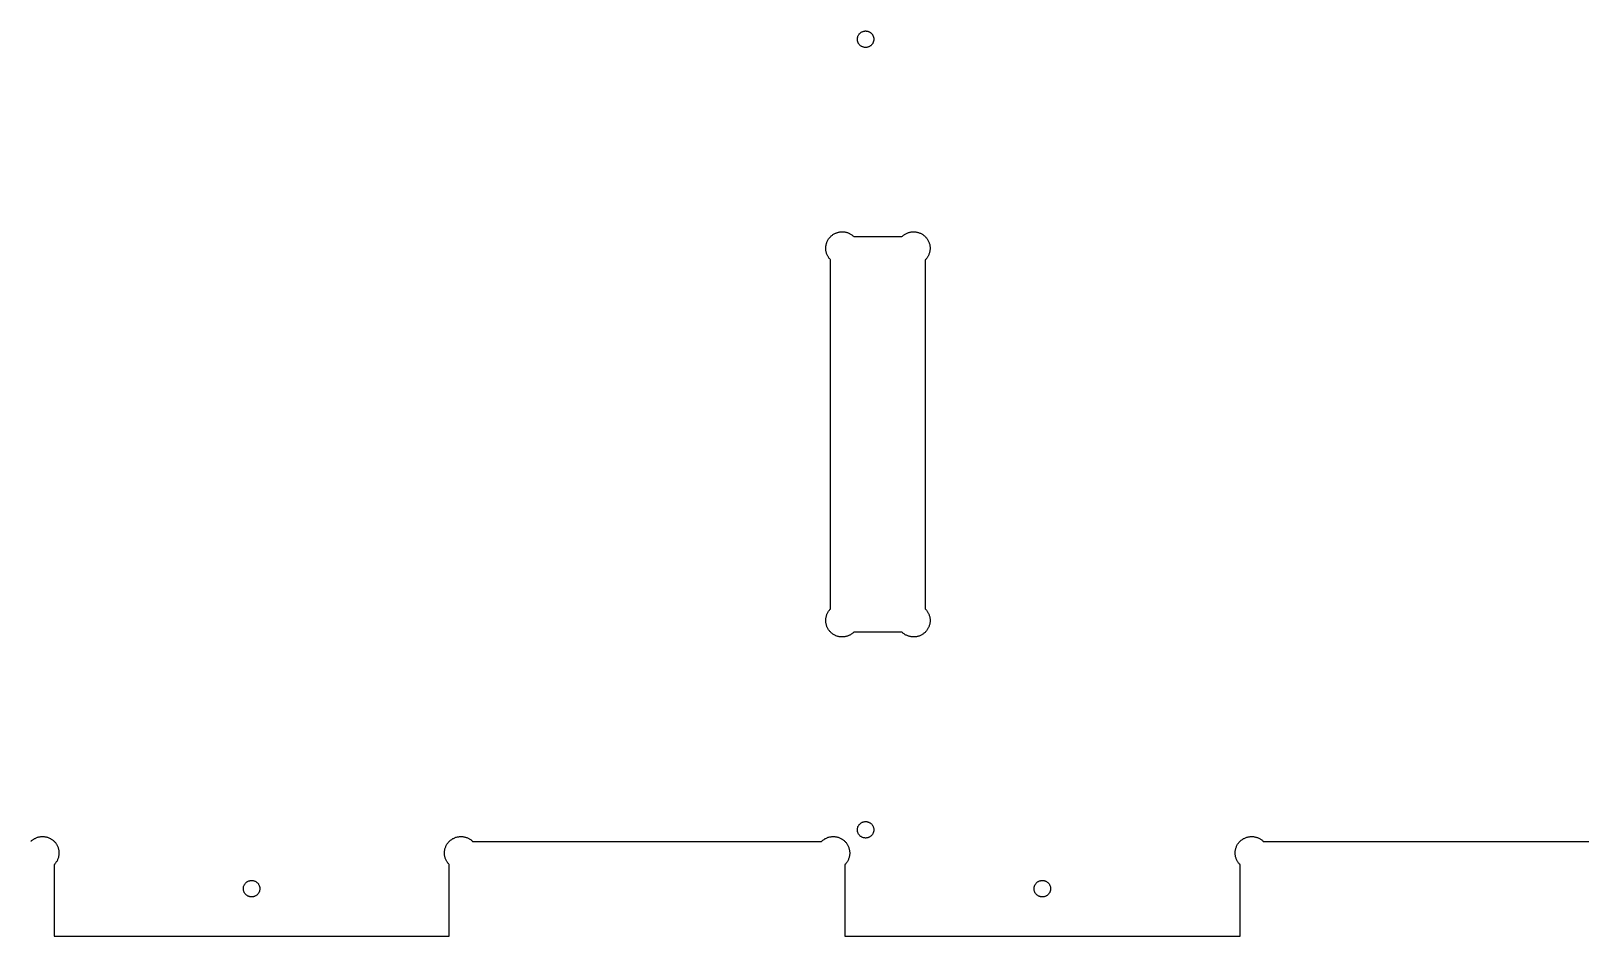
# Model space of a CAD drawing. Extents: x 0 to 96, y 0 to 48.
# Drawn here: x 72.24 to 84.01, y 3.55 to 10.43 of the extents above; entities that cross this region are included whole.
import ezdxf

# ---------------------------------------------------------------- set-up
doc = ezdxf.new("R2010")
doc.units = 0
doc.layers.add('Layer_1', color=7, linetype='CONTINUOUS')

msp = doc.modelspace()

# ---------------------------------------------------------------- linework, layer by layer
at = {"layer": 'Layer_1', "color": 7}
for p, q in [((78.516642, 10.370563), (78.517431, 10.374461)), ((78.516642, 10.366627), (78.516642, 10.370563)), ((78.516642, 10.362729), (78.516642, 10.366627)), ((78.517035, 10.358792), (78.516647, 10.362729)), ((78.51743, 10.354894), (78.517041, 10.358792)), ((78.51743, 10.374461), (78.517819, 10.378319)), ((78.517823, 10.378319), (78.519004, 10.382138)), ((78.519004, 10.382138), (78.520185, 10.385878)), ((78.520185, 10.385878), (78.521367, 10.38954)), ((78.521367, 10.38954), (78.522941, 10.393122)), ((78.522941, 10.393122), (78.52491, 10.396587)), ((78.52491, 10.396587), (78.526879, 10.399933)), ((78.526879, 10.399933), (78.529241, 10.403122)), ((78.529241, 10.403122), (78.531602, 10.406153)), ((78.531602, 10.406153), (78.534359, 10.409068)), ((78.534359, 10.409068), (78.537114, 10.411783)), ((78.537114, 10.411783), (78.540264, 10.414303)), ((78.540264, 10.414303), (78.543413, 10.416666)), ((78.543413, 10.416666), (78.546563, 10.418792)), ((78.546563, 10.418792), (78.550107, 10.420721)), ((78.550107, 10.420721), (78.55365, 10.422413)), ((78.55365, 10.422413), (78.557193, 10.42391)), ((78.557193, 10.42391), (78.56113, 10.42517)), ((78.56113, 10.42517), (78.564673, 10.426192)), ((78.564673, 10.426193), (78.568611, 10.426938)), ((78.568611, 10.426941), (78.572548, 10.427497)), ((78.572548, 10.427492), (78.576484, 10.42777)), ((78.576484, 10.427768), (78.580422, 10.427768)), ((78.580422, 10.427808), (78.584359, 10.427608)), ((78.584359, 10.427611), (78.588295, 10.427178)), ((78.588295, 10.427178), (78.592232, 10.426467)), ((78.592232, 10.426469), (78.595775, 10.425524)), ((78.595775, 10.425524), (78.599713, 10.424343)), ((78.599713, 10.424343), (78.603257, 10.422964)), ((78.603257, 10.422964), (78.6068, 10.421311)), ((78.6068, 10.421311), (78.610343, 10.419461)), ((78.610343, 10.419461), (78.613492, 10.417374)), ((78.613492, 10.417374), (78.617035, 10.41513)), ((78.617035, 10.41513), (78.619792, 10.41265)), ((78.619792, 10.41265), (78.622941, 10.409973)), ((78.622941, 10.409973), (78.625698, 10.407138)), ((78.625698, 10.407138), (78.62806, 10.404146)), ((78.62806, 10.404146), (78.630422, 10.400997)), ((78.630422, 10.400997), (78.63239, 10.397729)), ((78.63239, 10.397729), (78.634359, 10.394303)), ((78.634359, 10.394303), (78.636327, 10.39076)), ((78.636327, 10.39076), (78.637508, 10.387138)), ((78.637508, 10.387138), (78.639083, 10.383398)), ((78.639083, 10.383398), (78.639872, 10.379619)), ((78.63987, 10.379619), (78.640659, 10.37576)), ((78.640658, 10.37576), (78.641047, 10.371862)), ((78.641051, 10.371862), (78.64144, 10.367964)), ((78.641445, 10.360091), (78.641057, 10.356193)), ((78.641445, 10.367964), (78.641445, 10.364028)), ((78.641445, 10.364028), (78.641445, 10.360091)), ((78.518217, 10.351076), (78.517428, 10.354894)), ((78.519398, 10.347257), (78.518217, 10.351076)), ((78.520579, 10.343556), (78.519398, 10.347257)), ((78.522154, 10.339894), (78.520579, 10.343556)), ((78.523729, 10.33639), (78.522154, 10.339894)), ((78.525698, 10.332964), (78.523729, 10.33639)), ((78.527665, 10.329658), (78.525698, 10.332964)), ((78.530028, 10.326508), (78.527665, 10.329658)), ((78.532783, 10.323516), (78.530028, 10.326508)), ((78.535145, 10.320681), (78.532783, 10.323516)), ((78.538295, 10.318004), (78.535145, 10.320681)), ((78.541445, 10.315563), (78.538295, 10.318004)), ((78.544594, 10.31328), (78.541445, 10.315563)), ((78.547744, 10.311193), (78.544594, 10.31328)), ((78.551288, 10.309343), (78.547744, 10.311193)), ((78.554831, 10.307729), (78.551288, 10.309343)), ((78.558374, 10.306311), (78.554831, 10.307729)), ((78.562311, 10.30513), (78.558374, 10.306311)), ((78.566249, 10.304186), (78.562311, 10.30513)), ((78.569792, 10.303516), (78.566249, 10.304182)), ((78.573729, 10.303043), (78.569792, 10.303521)), ((78.577665, 10.302847), (78.573729, 10.303047)), ((78.581602, 10.302887), (78.577665, 10.302887)), ((78.58554, 10.303162), (78.581602, 10.302884)), ((78.589477, 10.303713), (78.58554, 10.303158)), ((78.593413, 10.3045), (78.589477, 10.303711)), ((78.596957, 10.305484), (78.593413, 10.304496)), ((78.600894, 10.306744), (78.596957, 10.305484)), ((78.604438, 10.30824), (78.600894, 10.306744)), ((78.607981, 10.309933), (78.604438, 10.30824)), ((78.611524, 10.311862), (78.607981, 10.309933)), ((78.614673, 10.314028), (78.611524, 10.311862)), ((78.617823, 10.316351), (78.614673, 10.314028)), ((78.620973, 10.31887), (78.617823, 10.316351)), ((78.623729, 10.321587), (78.620973, 10.31887)), ((78.626484, 10.3245), (78.623729, 10.321587)), ((78.628847, 10.327532), (78.626484, 10.3245)), ((78.631209, 10.33076), (78.628847, 10.327532)), ((78.633178, 10.334068), (78.631209, 10.33076)), ((78.635145, 10.337532), (78.633178, 10.334068)), ((78.636721, 10.341114), (78.635145, 10.337532)), ((78.637902, 10.344776), (78.636721, 10.341114)), ((78.639083, 10.348516), (78.637902, 10.344776)), ((78.640264, 10.352334), (78.639083, 10.348516)), ((78.641051, 10.356193), (78.640262, 10.352334)), ((78.285933, 8.82517), (78.288295, 8.829973)), ((78.288295, 8.829973), (78.290264, 8.834697)), ((78.290264, 8.834697), (78.29302, 8.839303)), ((78.29302, 8.839303), (78.295775, 8.843792)), ((78.295775, 8.843792), (78.298532, 8.848201)), ((78.298532, 8.848201), (78.301288, 8.852453)), ((78.301288, 8.852453), (78.304831, 8.856587)), ((78.304831, 8.856587), (78.307981, 8.860602)), ((78.307981, 8.860602), (78.311524, 8.864461)), ((78.311524, 8.864461), (78.315461, 8.868162)), ((78.315461, 8.868162), (78.319004, 8.871706)), ((78.319004, 8.871706), (78.323335, 8.875091)), ((78.323335, 8.875091), (78.327272, 8.87828)), ((78.327272, 8.87828), (78.331602, 8.881311)), ((78.331602, 8.881311), (78.335933, 8.884146)), ((78.335933, 8.884146), (78.340658, 8.886823)), ((78.340658, 8.886823), (78.344989, 8.889303)), ((78.344989, 8.889303), (78.349713, 8.891587)), ((78.349713, 8.891587), (78.354438, 8.893673)), ((78.354438, 8.893673), (78.359555, 8.895524)), ((78.359555, 8.895524), (78.36428, 8.897217)), ((78.36428, 8.897217), (78.369398, 8.898673)), ((78.369398, 8.898673), (78.374517, 8.899933)), ((78.374517, 8.899933), (78.379634, 8.900956)), ((78.379634, 8.900957), (78.384752, 8.901779)), ((78.384752, 8.901783), (78.390264, 8.902372)), ((78.390264, 8.902374), (78.395382, 8.902763)), ((78.395382, 8.902768), (78.4005, 8.902923)), ((78.4005, 8.902926), (78.405619, 8.902926)), ((78.405619, 8.902887), (78.41113, 8.902609)), ((78.41113, 8.902611), (78.416249, 8.9021)), ((78.416249, 8.902099), (78.421367, 8.901388)), ((78.421367, 8.90139), (78.426484, 8.900446)), ((78.426484, 8.900446), (78.431602, 8.899303)), ((78.431602, 8.899303), (78.436721, 8.897964)), ((78.436721, 8.897964), (78.441839, 8.89639)), ((78.441839, 8.89639), (78.446563, 8.894619)), ((78.446563, 8.894619), (78.451288, 8.89265)), ((78.451288, 8.89265), (78.456405, 8.890484)), ((78.456405, 8.890484), (78.460737, 8.888083)), ((78.460737, 8.888083), (78.465461, 8.885524)), ((78.465461, 8.885524), (78.469792, 8.882768)), ((78.469792, 8.882768), (78.474122, 8.879816)), ((78.474122, 8.879816), (78.478453, 8.876706)), ((78.478453, 8.876706), (78.48239, 8.873398)), ((78.48239, 8.873398), (78.486327, 8.869933)), ((78.486327, 8.869933), (78.490264, 8.866311)), ((78.490264, 8.866311), (78.855224, 8.866311)), ((78.855224, 8.866311), (78.859162, 8.869933)), ((78.859162, 8.869933), (78.863099, 8.873398)), ((78.863099, 8.873398), (78.867035, 8.876706)), ((78.867035, 8.876706), (78.871367, 8.879816)), ((78.871367, 8.879816), (78.875698, 8.882768)), ((78.875698, 8.882768), (78.880028, 8.885524)), ((78.880028, 8.885524), (78.884752, 8.888083)), ((78.884752, 8.888083), (78.889477, 8.890484)), ((78.889477, 8.890484), (78.894201, 8.89265)), ((78.894201, 8.89265), (78.898925, 8.894619)), ((78.898925, 8.894619), (78.904043, 8.89639)), ((78.904043, 8.89639), (78.908768, 8.897964)), ((78.908768, 8.897964), (78.913887, 8.899303)), ((78.913887, 8.899303), (78.919004, 8.900446)), ((78.919004, 8.900446), (78.924122, 8.90139)), ((78.924122, 8.90139), (78.929634, 8.902101)), ((78.929634, 8.902099), (78.934752, 8.90261)), ((78.934752, 8.902611), (78.93987, 8.902889)), ((78.93987, 8.902887), (78.944989, 8.902887)), ((78.944989, 8.902926), (78.9505, 8.90277)), ((78.9505, 8.902768), (78.955619, 8.902379)), ((78.955619, 8.902374), (78.960737, 8.901786)), ((78.960737, 8.901783), (78.965854, 8.900961)), ((78.965854, 8.900957), (78.970973, 8.899934)), ((78.970973, 8.899933), (78.976091, 8.898673)), ((78.976091, 8.898673), (78.981209, 8.897217)), ((78.981209, 8.897217), (78.986327, 8.895524)), ((78.986327, 8.895524), (78.991051, 8.893673)), ((78.991051, 8.893673), (78.995775, 8.891587)), ((78.995775, 8.891587), (79.0005, 8.889303)), ((79.0005, 8.889303), (79.005224, 8.886823)), ((79.005224, 8.886823), (79.009555, 8.884146)), ((79.009555, 8.884146), (79.013887, 8.881311)), ((79.013887, 8.881311), (79.018217, 8.87828)), ((79.018217, 8.87828), (79.022548, 8.875091)), ((79.022548, 8.875091), (79.026484, 8.871706)), ((79.026484, 8.871706), (79.030422, 8.868162)), ((79.030422, 8.868162), (79.033964, 8.864461)), ((79.033964, 8.864461), (79.037508, 8.860602)), ((79.037508, 8.860602), (79.041051, 8.856587)), ((79.041051, 8.856587), (79.044201, 8.852453)), ((79.044201, 8.852453), (79.047351, 8.848201)), ((79.047351, 8.848201), (79.050107, 8.843792)), ((79.050107, 8.843792), (79.052862, 8.839303)), ((79.052862, 8.839303), (79.055224, 8.834697)), ((79.055224, 8.834697), (79.057587, 8.829973)), ((79.057587, 8.829973), (79.059555, 8.82517)), ((78.276879, 8.784461), (78.277268, 8.789697)), ((78.276879, 8.779224), (78.276879, 8.784461)), ((78.276879, 8.773989), (78.276879, 8.779224)), ((78.277272, 8.768792), (78.276883, 8.773989)), ((78.277272, 8.789697), (78.278061, 8.794894)), ((78.277665, 8.763556), (78.277277, 8.768792)), ((78.278453, 8.758359), (78.277664, 8.763556)), ((78.27806, 8.794894), (78.278849, 8.800051)), ((78.279241, 8.75324), (78.278452, 8.758359)), ((78.278847, 8.800051), (78.280028, 8.805209)), ((78.280422, 8.748122), (78.279241, 8.75324)), ((78.280028, 8.805209), (78.281209, 8.810288)), ((78.281602, 8.743043), (78.280422, 8.748122)), ((78.281209, 8.810288), (78.28239, 8.815327)), ((78.283178, 8.738043), (78.281602, 8.743043)), ((78.28239, 8.815327), (78.284359, 8.820288)), ((78.285145, 8.733122), (78.283178, 8.738043)), ((78.284359, 8.820288), (78.285933, 8.82517)), ((78.287114, 8.72828), (78.285145, 8.733122)), ((78.289477, 8.723516), (78.287114, 8.72828)), ((78.291839, 8.71887), (78.289477, 8.723516)), ((78.294201, 8.714303), (78.291839, 8.71887)), ((78.296957, 8.709854), (78.294201, 8.714303)), ((78.300107, 8.705524), (78.296957, 8.709854)), ((79.048532, 8.709854), (79.045775, 8.705524)), ((79.051288, 8.714303), (79.048532, 8.709854)), ((79.054043, 8.71887), (79.051288, 8.714303)), ((79.056405, 8.723516), (79.054043, 8.71887)), ((79.058374, 8.72828), (79.056405, 8.723516)), ((79.060343, 8.733122), (79.058374, 8.72828)), ((79.059555, 8.82517), (79.061524, 8.820288)), ((79.062311, 8.738043), (79.060343, 8.733122)), ((79.061524, 8.820288), (79.063099, 8.815327)), ((79.063887, 8.743043), (79.062311, 8.738043)), ((79.063099, 8.815327), (79.064673, 8.810288)), ((79.065068, 8.748122), (79.063887, 8.743043)), ((79.064673, 8.810288), (79.065854, 8.805209)), ((79.066249, 8.75324), (79.065068, 8.748122)), ((79.065854, 8.805209), (79.066643, 8.800051)), ((79.06743, 8.758359), (79.066249, 8.75324)), ((79.066642, 8.800051), (79.067823, 8.794894)), ((79.067823, 8.763556), (79.067434, 8.758359)), ((79.068611, 8.768792), (79.067822, 8.763556)), ((79.067823, 8.794894), (79.068212, 8.789697)), ((79.068217, 8.789697), (79.068605, 8.784461)), ((79.068611, 8.784461), (79.068611, 8.779224)), ((79.068611, 8.779224), (79.068611, 8.773989)), ((79.068611, 8.773989), (79.068611, 8.768792)), ((78.303257, 8.701311), (78.300107, 8.705524)), ((78.306405, 8.697257), (78.303257, 8.701311)), ((78.309949, 8.693319), (78.306405, 8.697257)), ((78.313492, 8.68954), (78.309949, 8.693319)), ((78.313492, 6.039146), (78.313492, 8.68954)), ((79.035933, 8.693319), (79.031997, 8.68954)), ((79.031997, 8.68954), (79.031997, 6.039146)), ((79.039083, 8.697257), (79.035933, 8.693319)), ((79.042627, 8.701311), (79.039083, 8.697257)), ((79.045775, 8.705524), (79.042627, 8.701311)), ((78.285933, 5.998004), (78.288295, 6.002808)), ((78.288295, 6.002808), (78.290264, 6.007532)), ((78.290264, 6.007532), (78.29302, 6.012138)), ((78.29302, 6.012138), (78.295775, 6.016627)), ((78.295775, 6.016627), (78.298532, 6.021036)), ((78.298532, 6.021036), (78.301288, 6.025288)), ((78.301288, 6.025288), (78.304831, 6.029421)), ((78.304831, 6.029421), (78.307981, 6.033438)), ((78.307981, 6.033438), (78.311524, 6.037296)), ((78.311524, 6.037296), (78.313492, 6.039146)), ((79.031997, 6.039146), (79.033964, 6.037296)), ((79.033964, 6.037296), (79.037508, 6.033438)), ((79.037508, 6.033438), (79.041051, 6.029421)), ((79.041051, 6.029421), (79.044201, 6.025288)), ((79.044201, 6.025288), (79.047351, 6.021036)), ((79.047351, 6.021036), (79.050107, 6.016627)), ((79.050107, 6.016627), (79.052862, 6.012138)), ((79.052862, 6.012138), (79.055224, 6.007532)), ((79.055224, 6.007532), (79.057587, 6.002808)), ((79.057587, 6.002808), (79.059555, 5.998004)), ((78.276879, 5.957296), (78.277268, 5.962532)), ((78.276879, 5.952059), (78.276879, 5.957296)), ((78.276879, 5.949461), (78.276879, 5.952059)), ((78.276879, 5.944224), (78.276879, 5.949461)), ((78.277272, 5.938989), (78.276883, 5.944224)), ((78.27806, 5.933792), (78.277271, 5.938989)), ((78.277272, 5.962532), (78.278061, 5.967729)), ((78.278847, 5.928634), (78.278058, 5.933792)), ((78.27806, 5.967729), (78.278849, 5.972887)), ((78.278847, 5.972887), (78.280028, 5.978043)), ((78.280028, 5.923516), (78.278847, 5.928634)), ((78.280028, 5.978043), (78.281209, 5.983122)), ((78.281209, 5.918398), (78.280028, 5.923516)), ((78.281209, 5.983122), (78.28239, 5.988162)), ((78.28239, 5.913398), (78.281209, 5.918398)), ((78.28239, 5.988162), (78.284359, 5.993122)), ((78.284359, 5.908438), (78.28239, 5.913398)), ((78.284359, 5.993122), (78.285933, 5.998004)), ((78.285933, 5.903556), (78.284359, 5.908438)), ((78.288295, 5.898752), (78.285933, 5.903556)), ((78.290264, 5.894028), (78.288295, 5.898752)), ((78.29302, 5.889421), (78.290264, 5.894028)), ((78.295775, 5.884894), (78.29302, 5.889421)), ((78.298532, 5.880524), (78.295775, 5.884894)), ((79.050107, 5.884894), (79.047351, 5.880524)), ((79.052862, 5.889421), (79.050107, 5.884894)), ((79.055224, 5.894028), (79.052862, 5.889421)), ((79.057587, 5.898752), (79.055224, 5.894028)), ((79.059555, 5.903556), (79.057587, 5.898752)), ((79.059555, 5.998004), (79.061524, 5.993122)), ((79.061524, 5.908438), (79.059555, 5.903556)), ((79.061524, 5.993122), (79.063099, 5.988162)), ((79.063099, 5.913398), (79.061524, 5.908438)), ((79.063099, 5.988162), (79.064673, 5.983122)), ((79.064673, 5.918398), (79.063099, 5.913398)), ((79.064673, 5.983122), (79.065854, 5.978043)), ((79.065854, 5.923516), (79.064673, 5.918398)), ((79.066642, 5.928634), (79.065853, 5.923516)), ((79.065854, 5.978043), (79.066643, 5.972887)), ((79.066642, 5.972887), (79.067823, 5.967729)), ((79.067823, 5.933792), (79.066642, 5.928634)), ((79.067823, 5.967729), (79.068212, 5.962532)), ((79.068217, 5.938989), (79.067828, 5.933792)), ((79.068217, 5.962532), (79.068605, 5.957296)), ((79.068611, 5.944224), (79.068222, 5.938989)), ((79.068611, 5.957296), (79.068611, 5.952059)), ((79.068611, 5.952059), (79.068611, 5.949461)), ((79.068611, 5.949461), (79.068611, 5.944224)), ((78.301288, 5.876232), (78.298532, 5.880524)), ((78.304831, 5.872099), (78.301288, 5.876232)), ((78.307981, 5.868122), (78.304831, 5.872099)), ((78.311524, 5.864264), (78.307981, 5.868122)), ((78.315461, 5.860563), (78.311524, 5.864264)), ((78.319004, 5.85702), (78.315461, 5.860563)), ((78.323335, 5.853634), (78.319004, 5.85702)), ((78.327272, 5.850406), (78.323335, 5.853634)), ((78.331602, 5.847374), (78.327272, 5.850406)), ((78.335933, 5.84454), (78.331602, 5.847374)), ((78.340658, 5.841862), (78.335933, 5.84454)), ((78.344989, 5.839382), (78.340658, 5.841862)), ((78.349713, 5.837099), (78.344989, 5.839382)), ((78.354438, 5.835051), (78.349713, 5.837099)), ((78.359555, 5.833162), (78.354438, 5.835051)), ((78.36428, 5.831508), (78.359555, 5.833162)), ((78.369398, 5.830012), (78.36428, 5.831508)), ((78.374517, 5.828792), (78.369398, 5.830012)), ((78.379634, 5.827729), (78.374517, 5.828796)), ((78.384752, 5.826941), (78.379634, 5.82773)), ((78.390264, 5.826311), (78.384752, 5.826944)), ((78.395382, 5.825957), (78.390264, 5.826312)), ((78.4005, 5.82576), (78.395382, 5.82596)), ((78.405619, 5.825839), (78.4005, 5.825728)), ((78.41113, 5.826114), (78.405619, 5.825837)), ((78.416249, 5.826587), (78.41113, 5.826109)), ((78.421367, 5.827296), (78.416249, 5.826584)), ((78.426484, 5.82824), (78.421367, 5.827296)), ((78.431602, 5.829382), (78.426484, 5.82824)), ((78.436721, 5.830721), (78.431602, 5.829382)), ((78.441839, 5.832296), (78.436721, 5.830721)), ((78.446563, 5.834068), (78.441839, 5.832296)), ((78.451288, 5.836036), (78.446563, 5.834068)), ((78.456405, 5.83824), (78.451288, 5.836036)), ((78.460737, 5.840602), (78.456405, 5.83824)), ((78.465461, 5.843162), (78.460737, 5.840602)), ((78.469792, 5.845918), (78.465461, 5.843162)), ((78.474122, 5.84887), (78.469792, 5.845918)), ((78.478453, 5.851981), (78.474122, 5.84887)), ((78.48239, 5.855288), (78.478453, 5.851981)), ((78.486327, 5.858752), (78.48239, 5.855288)), ((78.490264, 5.862374), (78.486327, 5.858752)), ((78.855224, 5.862374), (78.490264, 5.862374)), ((78.859162, 5.858752), (78.855224, 5.862374)), ((78.863099, 5.855288), (78.859162, 5.858752)), ((78.867035, 5.851981), (78.863099, 5.855288)), ((78.871367, 5.84887), (78.867035, 5.851981)), ((78.875698, 5.845918), (78.871367, 5.84887)), ((78.880028, 5.843162), (78.875698, 5.845918)), ((78.884752, 5.840602), (78.880028, 5.843162)), ((78.889477, 5.83824), (78.884752, 5.840602)), ((78.894201, 5.836036), (78.889477, 5.83824)), ((78.898925, 5.834068), (78.894201, 5.836036)), ((78.904043, 5.832296), (78.898925, 5.834068)), ((78.908768, 5.830721), (78.904043, 5.832296)), ((78.913887, 5.829382), (78.908768, 5.830721)), ((78.919004, 5.82824), (78.913887, 5.829382)), ((78.924122, 5.827296), (78.919004, 5.82824)), ((78.929634, 5.826587), (78.924122, 5.827298)), ((78.934752, 5.826114), (78.929634, 5.826592)), ((78.93987, 5.825839), (78.934752, 5.826117)), ((78.944989, 5.82576), (78.93987, 5.825871)), ((78.9505, 5.825957), (78.944989, 5.825757)), ((78.955619, 5.826311), (78.9505, 5.825956)), ((78.960737, 5.826941), (78.955619, 5.826308)), ((78.965854, 5.827729), (78.960737, 5.82694)), ((78.970973, 5.828792), (78.965854, 5.827726)), ((78.976091, 5.830012), (78.970973, 5.828792)), ((78.981209, 5.831508), (78.976091, 5.830012)), ((78.986327, 5.833162), (78.981209, 5.831508)), ((78.991051, 5.835051), (78.986327, 5.833162)), ((78.995775, 5.837099), (78.991051, 5.835051)), ((79.0005, 5.839382), (78.995775, 5.837099)), ((79.005224, 5.841862), (79.0005, 5.839382)), ((79.009555, 5.84454), (79.005224, 5.841862)), ((79.013887, 5.847374), (79.009555, 5.84454)), ((79.018217, 5.850406), (79.013887, 5.847374)), ((79.022548, 5.853634), (79.018217, 5.850406)), ((79.026484, 5.85702), (79.022548, 5.853634)), ((79.030422, 5.860563), (79.026484, 5.85702)), ((79.033964, 5.864264), (79.030422, 5.860563)), ((79.037508, 5.868122), (79.033964, 5.864264)), ((79.041051, 5.872099), (79.037508, 5.868122)), ((79.044201, 5.876232), (79.041051, 5.872099)), ((79.047351, 5.880524), (79.044201, 5.876232)), ((78.516642, 4.366627), (78.517431, 4.370524)), ((78.516642, 4.362689), (78.516642, 4.366627)), ((78.516642, 4.358792), (78.516642, 4.362689)), ((78.517035, 4.354854), (78.516647, 4.358792)), ((78.51743, 4.350957), (78.517041, 4.354854)), ((78.51743, 4.370524), (78.517819, 4.374382)), ((78.517823, 4.374382), (78.519004, 4.378201)), ((78.519004, 4.378201), (78.520185, 4.381941)), ((78.520185, 4.381941), (78.521367, 4.385602)), ((78.521367, 4.385602), (78.522941, 4.389186)), ((78.522941, 4.389186), (78.52491, 4.39265)), ((78.52491, 4.39265), (78.526879, 4.395997)), ((78.526879, 4.395997), (78.529241, 4.399186)), ((78.529241, 4.399186), (78.531602, 4.402217)), ((78.531602, 4.402217), (78.534359, 4.40513)), ((78.534359, 4.40513), (78.537114, 4.407847)), ((78.537114, 4.407847), (78.540264, 4.410367)), ((78.540264, 4.410367), (78.543413, 4.412729)), ((78.543413, 4.412729), (78.546563, 4.414854)), ((78.546563, 4.414854), (78.550107, 4.416783)), ((78.550107, 4.416783), (78.55365, 4.418477)), ((78.55365, 4.418477), (78.557193, 4.419973)), ((78.557193, 4.419973), (78.56113, 4.421232)), ((78.56113, 4.421232), (78.564673, 4.422254)), ((78.564673, 4.422257), (78.568611, 4.423001)), ((78.568611, 4.423004), (78.572548, 4.42356)), ((78.572548, 4.423556), (78.576484, 4.423833)), ((78.576484, 4.423831), (78.580422, 4.423831)), ((78.580422, 4.42387), (78.584359, 4.42367)), ((78.584359, 4.423673), (78.588295, 4.42324)), ((78.588295, 4.42324), (78.592232, 4.422529)), ((78.592232, 4.422532), (78.595775, 4.421588)), ((78.595775, 4.421587), (78.599713, 4.420406)), ((78.599713, 4.420406), (78.603257, 4.419028)), ((78.603257, 4.419028), (78.6068, 4.417374)), ((78.6068, 4.417374), (78.610343, 4.415524)), ((78.610343, 4.415524), (78.613492, 4.413438)), ((78.613492, 4.413438), (78.617035, 4.411193)), ((78.617035, 4.411193), (78.619792, 4.408713)), ((78.619792, 4.408713), (78.622941, 4.406036)), ((78.622941, 4.406036), (78.625698, 4.403201)), ((78.625698, 4.403201), (78.62806, 4.400209)), ((78.62806, 4.400209), (78.630422, 4.397059)), ((78.630422, 4.397059), (78.63239, 4.393792)), ((78.63239, 4.393792), (78.634359, 4.390367)), ((78.634359, 4.390367), (78.636327, 4.386823)), ((78.636327, 4.386823), (78.637508, 4.383201)), ((78.637508, 4.383201), (78.639083, 4.379461)), ((78.639083, 4.379461), (78.639872, 4.375681)), ((78.63987, 4.375681), (78.640659, 4.371823)), ((78.640658, 4.371823), (78.641047, 4.367926)), ((78.641051, 4.367926), (78.64144, 4.364028)), ((78.641445, 4.356153), (78.641057, 4.352257)), ((78.641445, 4.364028), (78.641445, 4.360091)), ((78.641445, 4.360091), (78.641445, 4.356153)), ((72.241051, 4.273556), (72.24302, 4.275367)), ((72.24302, 4.275367), (72.246957, 4.27891)), ((72.246957, 4.27891), (72.250894, 4.282296)), ((72.250894, 4.282296), (72.255224, 4.285524)), ((72.255224, 4.285524), (72.259555, 4.288556)), ((72.259555, 4.288556), (72.263887, 4.29139)), ((72.263887, 4.29139), (72.268217, 4.294068)), ((72.268217, 4.294068), (72.272941, 4.296548)), ((72.272941, 4.296548), (72.277665, 4.298831)), ((72.277665, 4.298831), (72.28239, 4.300878)), ((72.28239, 4.300878), (72.287114, 4.302768)), ((72.287114, 4.302768), (72.292232, 4.304461)), ((72.292232, 4.304461), (72.297351, 4.305918)), ((72.297351, 4.305918), (72.302469, 4.307138)), ((72.302469, 4.307138), (72.307587, 4.308204)), ((72.307587, 4.308201), (72.312705, 4.30899)), ((72.312705, 4.308989), (72.317823, 4.309622)), ((72.317823, 4.309619), (72.322941, 4.309974)), ((72.322941, 4.309973), (72.328453, 4.310173)), ((72.328453, 4.31017), (72.330815, 4.31017)), ((72.330815, 4.31017), (72.336327, 4.30997)), ((72.336327, 4.309973), (72.341445, 4.309618)), ((72.341445, 4.309619), (72.346563, 4.308986)), ((72.346563, 4.308989), (72.351681, 4.3082)), ((72.351681, 4.308201), (72.3568, 4.307134)), ((72.3568, 4.307138), (72.361918, 4.305918)), ((72.361918, 4.305918), (72.367035, 4.304461)), ((72.367035, 4.304461), (72.372154, 4.302768)), ((72.372154, 4.302768), (72.376879, 4.300878)), ((72.376879, 4.300878), (72.381602, 4.298831)), ((72.381602, 4.298831), (72.386327, 4.296548)), ((72.386327, 4.296548), (72.391051, 4.294068)), ((72.391051, 4.294068), (72.395382, 4.29139)), ((72.395382, 4.29139), (72.399713, 4.288556)), ((72.399713, 4.288556), (72.404043, 4.285524)), ((72.404043, 4.285524), (72.408374, 4.282296)), ((72.408374, 4.282296), (72.412311, 4.27891)), ((72.412311, 4.27891), (72.416249, 4.275367)), ((72.416249, 4.275367), (72.419792, 4.271666)), ((72.419792, 4.271666), (72.423335, 4.267847)), ((72.423335, 4.267847), (72.426879, 4.263831)), ((72.426879, 4.263831), (72.430028, 4.259697)), ((72.430028, 4.259697), (72.433178, 4.255406)), ((72.433178, 4.255406), (72.435933, 4.251036)), ((72.435933, 4.251036), (72.438689, 4.246508)), ((72.438689, 4.246508), (72.441051, 4.241902)), ((72.441051, 4.241902), (72.443413, 4.237217)), ((72.443413, 4.237217), (72.445382, 4.232374)), ((75.390658, 4.232374), (75.392627, 4.237217)), ((75.392627, 4.237217), (75.394989, 4.241902)), ((75.394989, 4.241902), (75.397351, 4.246508)), ((75.397351, 4.246508), (75.400107, 4.251036)), ((75.400107, 4.251036), (75.402862, 4.255406)), ((75.402862, 4.255406), (75.406012, 4.259697)), ((75.406012, 4.259697), (75.409162, 4.263831)), ((75.409162, 4.263831), (75.412705, 4.267847)), ((75.412705, 4.267847), (75.416249, 4.271666)), ((75.416249, 4.271666), (75.419792, 4.275367)), ((75.419792, 4.275367), (75.423729, 4.27891)), ((75.423729, 4.27891), (75.427665, 4.282296)), ((75.427665, 4.282296), (75.431997, 4.285524)), ((75.431997, 4.285524), (75.436327, 4.288556)), ((75.436327, 4.288556), (75.440658, 4.29139)), ((75.440658, 4.29139), (75.444989, 4.294068)), ((75.444989, 4.294068), (75.449713, 4.296548)), ((75.449713, 4.296548), (75.454438, 4.298831)), ((75.454438, 4.298831), (75.459162, 4.300878)), ((75.459162, 4.300878), (75.463887, 4.302768)), ((75.463887, 4.302768), (75.469004, 4.304461)), ((75.469004, 4.304461), (75.474122, 4.305918)), ((75.474122, 4.305918), (75.479241, 4.307138)), ((75.479241, 4.307138), (75.484359, 4.308204)), ((75.484359, 4.308201), (75.489477, 4.30899)), ((75.489477, 4.308989), (75.494594, 4.309622)), ((75.494594, 4.309619), (75.499713, 4.309974)), ((75.499713, 4.309973), (75.505224, 4.310173)), ((75.505224, 4.31017), (75.510343, 4.310059)), ((75.510343, 4.310091), (75.515461, 4.309813)), ((75.515461, 4.309816), (75.520579, 4.309338)), ((75.520579, 4.309343), (75.526091, 4.308632)), ((75.526091, 4.308634), (75.531209, 4.30769)), ((75.531209, 4.307689), (75.536327, 4.306548)), ((75.536327, 4.306548), (75.541445, 4.305209)), ((75.541445, 4.305209), (75.54617, 4.303634)), ((75.54617, 4.303634), (75.551288, 4.301862)), ((75.551288, 4.301862), (75.556012, 4.299894)), ((75.556012, 4.299894), (75.560737, 4.297689)), ((75.560737, 4.297689), (75.565461, 4.295327)), ((75.565461, 4.295327), (75.570185, 4.292768)), ((75.570185, 4.292768), (75.574517, 4.290012)), ((75.574517, 4.290012), (75.578847, 4.287059)), ((75.578847, 4.287059), (75.583178, 4.283949)), ((75.583178, 4.283949), (75.587114, 4.280642)), ((75.587114, 4.280642), (75.591051, 4.277178)), ((75.591051, 4.277178), (75.594989, 4.273556)), ((75.594989, 4.273556), (78.244989, 4.273556)), ((78.244989, 4.273556), (78.246957, 4.275367)), ((78.246957, 4.275367), (78.250894, 4.27891)), ((78.250894, 4.27891), (78.254831, 4.282296)), ((78.254831, 4.282296), (78.259162, 4.285524)), ((78.259162, 4.285524), (78.263492, 4.288556)), ((78.263492, 4.288556), (78.267823, 4.29139)), ((78.267823, 4.29139), (78.272154, 4.294068)), ((78.272154, 4.294068), (78.276879, 4.296548)), ((78.276879, 4.296548), (78.281602, 4.298831)), ((78.281602, 4.298831), (78.286327, 4.300878)), ((78.286327, 4.300878), (78.291051, 4.302768)), ((78.291051, 4.302768), (78.29617, 4.304461)), ((78.29617, 4.304461), (78.301288, 4.305918)), ((78.301288, 4.305918), (78.306405, 4.307138)), ((78.306405, 4.307138), (78.311524, 4.308204)), ((78.311524, 4.308201), (78.316642, 4.30899)), ((78.316642, 4.308989), (78.32176, 4.309622)), ((78.32176, 4.309619), (78.326879, 4.309974)), ((78.326879, 4.309973), (78.33239, 4.310173)), ((78.33239, 4.31017), (78.334752, 4.31017)), ((78.334752, 4.31017), (78.340264, 4.30997)), ((78.340264, 4.309973), (78.345382, 4.309618)), ((78.345382, 4.309619), (78.3505, 4.308986)), ((78.3505, 4.308989), (78.355619, 4.3082)), ((78.355619, 4.308201), (78.360737, 4.307134)), ((78.360737, 4.307138), (78.365854, 4.305918)), ((78.365854, 4.305918), (78.370973, 4.304461)), ((78.370973, 4.304461), (78.376091, 4.302768)), ((78.376091, 4.302768), (78.380815, 4.300878)), ((78.380815, 4.300878), (78.38554, 4.298831)), ((78.38554, 4.298831), (78.390264, 4.296548)), ((78.390264, 4.296548), (78.394989, 4.294068)), ((78.394989, 4.294068), (78.399319, 4.29139)), ((78.399319, 4.29139), (78.40365, 4.288556)), ((78.40365, 4.288556), (78.407981, 4.285524)), ((78.407981, 4.285524), (78.412311, 4.282296)), ((78.412311, 4.282296), (78.416249, 4.27891)), ((78.416249, 4.27891), (78.420185, 4.275367)), ((78.420185, 4.275367), (78.423729, 4.271666)), ((78.423729, 4.271666), (78.427272, 4.267847)), ((78.427272, 4.267847), (78.430815, 4.263831)), ((78.430815, 4.263831), (78.433964, 4.259697)), ((78.433964, 4.259697), (78.437114, 4.255406)), ((78.437114, 4.255406), (78.43987, 4.251036)), ((78.43987, 4.251036), (78.442627, 4.246508)), ((78.442627, 4.246508), (78.444989, 4.241902)), ((78.444989, 4.241902), (78.447351, 4.237217)), ((78.447351, 4.237217), (78.449319, 4.232374)), ((78.518217, 4.347138), (78.517428, 4.350957)), ((78.519398, 4.343319), (78.518217, 4.347138)), ((78.520579, 4.339619), (78.519398, 4.343319)), ((78.522154, 4.335957), (78.520579, 4.339619)), ((78.523729, 4.332453), (78.522154, 4.335957)), ((78.525698, 4.329028), (78.523729, 4.332453)), ((78.527665, 4.325721), (78.525698, 4.329028)), ((78.530028, 4.322571), (78.527665, 4.325721)), ((78.532783, 4.319579), (78.530028, 4.322571)), ((78.535145, 4.316744), (78.532783, 4.319579)), ((78.538295, 4.314068), (78.535145, 4.316744)), ((78.541445, 4.311627), (78.538295, 4.314068)), ((78.544594, 4.309343), (78.541445, 4.311627)), ((78.547744, 4.307257), (78.544594, 4.309343)), ((78.551288, 4.305406), (78.547744, 4.307257)), ((78.554831, 4.303792), (78.551288, 4.305406)), ((78.558374, 4.302374), (78.554831, 4.303792)), ((78.562311, 4.301193), (78.558374, 4.302374)), ((78.566249, 4.300249), (78.562311, 4.301193)), ((78.569792, 4.299579), (78.566249, 4.300246)), ((78.573729, 4.299107), (78.569792, 4.299584)), ((78.577665, 4.29891), (78.573729, 4.29911)), ((78.581602, 4.298949), (78.577665, 4.298949)), ((78.58554, 4.299224), (78.581602, 4.298947)), ((78.589477, 4.299776), (78.58554, 4.29922)), ((78.593413, 4.300563), (78.589477, 4.299774)), ((78.596957, 4.301548), (78.593413, 4.300559)), ((78.600894, 4.302808), (78.596957, 4.301548)), ((78.604438, 4.304303), (78.600894, 4.302808)), ((78.607981, 4.305997), (78.604438, 4.304303)), ((78.611524, 4.307926), (78.607981, 4.305997)), ((78.614673, 4.310091), (78.611524, 4.307926)), ((78.617823, 4.312413), (78.614673, 4.310091)), ((78.620973, 4.314933), (78.617823, 4.312413)), ((78.623729, 4.31765), (78.620973, 4.314933)), ((78.626484, 4.320563), (78.623729, 4.31765)), ((78.628847, 4.323594), (78.626484, 4.320563)), ((78.631209, 4.326823), (78.628847, 4.323594)), ((78.633178, 4.33013), (78.631209, 4.326823)), ((78.635145, 4.333594), (78.633178, 4.33013)), ((78.636721, 4.337178), (78.635145, 4.333594)), ((78.637902, 4.340839), (78.636721, 4.337178)), ((78.639083, 4.344579), (78.637902, 4.340839)), ((78.640264, 4.348398), (78.639083, 4.344579)), ((78.641051, 4.352257), (78.640262, 4.348398)), ((81.394594, 4.232374), (81.396563, 4.237217)), ((81.396563, 4.237217), (81.398925, 4.241902)), ((81.398925, 4.241902), (81.401288, 4.246508)), ((81.401288, 4.246508), (81.404043, 4.251036)), ((81.404043, 4.251036), (81.4068, 4.255406)), ((81.4068, 4.255406), (81.409949, 4.259697)), ((81.409949, 4.259697), (81.413099, 4.263831)), ((81.413099, 4.263831), (81.416642, 4.267847)), ((81.416642, 4.267847), (81.420185, 4.271666)), ((81.420185, 4.271666), (81.423729, 4.275367)), ((81.423729, 4.275367), (81.427665, 4.27891)), ((81.427665, 4.27891), (81.431602, 4.282296)), ((81.431602, 4.282296), (81.435933, 4.285524)), ((81.435933, 4.285524), (81.440264, 4.288556)), ((81.440264, 4.288556), (81.444594, 4.29139)), ((81.444594, 4.29139), (81.448925, 4.294068)), ((81.448925, 4.294068), (81.45365, 4.296548)), ((81.45365, 4.296548), (81.458374, 4.298831)), ((81.458374, 4.298831), (81.463099, 4.300878)), ((81.463099, 4.300878), (81.467823, 4.302768)), ((81.467823, 4.302768), (81.472941, 4.304461)), ((81.472941, 4.304461), (81.47806, 4.305918)), ((81.47806, 4.305918), (81.483178, 4.307138)), ((81.483178, 4.307138), (81.488295, 4.308204)), ((81.488295, 4.308201), (81.493413, 4.30899)), ((81.493413, 4.308989), (81.498532, 4.309622)), ((81.498532, 4.309619), (81.50365, 4.309974)), ((81.50365, 4.309973), (81.509162, 4.310173)), ((81.509162, 4.31017), (81.51428, 4.310059)), ((81.51428, 4.310091), (81.519398, 4.309813)), ((81.519398, 4.309816), (81.524517, 4.309338)), ((81.524517, 4.309343), (81.530028, 4.308632)), ((81.530028, 4.308634), (81.535145, 4.30769)), ((81.535145, 4.307689), (81.540264, 4.306548)), ((81.540264, 4.306548), (81.545382, 4.305209)), ((81.545382, 4.305209), (81.550107, 4.303634)), ((81.550107, 4.303634), (81.555224, 4.301862)), ((81.555224, 4.301862), (81.559949, 4.299894)), ((81.559949, 4.299894), (81.564673, 4.297689)), ((81.564673, 4.297689), (81.569398, 4.295327)), ((81.569398, 4.295327), (81.574122, 4.292768)), ((81.574122, 4.292768), (81.578453, 4.290012)), ((81.578453, 4.290012), (81.582783, 4.287059)), ((81.582783, 4.287059), (81.587114, 4.283949)), ((81.587114, 4.283949), (81.591051, 4.280642)), ((81.591051, 4.280642), (81.594989, 4.277178)), ((81.594989, 4.277178), (81.598925, 4.273556)), ((81.598925, 4.273556), (84.248925, 4.273556)), ((72.437114, 4.121548), (72.434359, 4.117099)), ((72.43987, 4.126076), (72.437114, 4.121548)), ((72.442232, 4.13076), (72.43987, 4.126076)), ((72.444201, 4.135524), (72.442232, 4.13076)), ((72.44617, 4.140367), (72.444201, 4.135524)), ((72.445382, 4.232374), (72.447351, 4.227492)), ((72.448138, 4.145288), (72.44617, 4.140367)), ((72.447351, 4.227492), (72.448925, 4.222532)), ((72.449713, 4.150288), (72.448138, 4.145288)), ((72.448925, 4.222532), (72.4505, 4.217532)), ((72.450894, 4.155367), (72.449713, 4.150288)), ((72.4505, 4.217532), (72.451681, 4.212413)), ((72.452075, 4.160446), (72.450894, 4.155367)), ((72.451681, 4.212413), (72.45247, 4.207296)), ((72.453257, 4.165602), (72.452075, 4.160446)), ((72.452469, 4.207296), (72.45365, 4.202138)), ((72.45365, 4.1708), (72.453261, 4.165602)), ((72.454438, 4.175997), (72.453649, 4.1708)), ((72.45365, 4.202138), (72.454039, 4.196941)), ((72.454043, 4.196941), (72.454432, 4.191706)), ((72.454438, 4.191706), (72.454438, 4.186469)), ((72.454438, 4.186469), (72.454438, 4.181232)), ((72.454438, 4.181232), (72.454438, 4.175997)), ((75.38239, 4.1708), (75.381601, 4.175997)), ((75.381602, 4.191706), (75.381991, 4.196941)), ((75.381602, 4.186469), (75.381602, 4.191706)), ((75.381602, 4.181232), (75.381602, 4.186469)), ((75.381602, 4.175997), (75.381602, 4.181232)), ((75.381997, 4.196941), (75.382385, 4.202138)), ((75.38239, 4.202138), (75.383571, 4.207296)), ((75.382783, 4.165602), (75.382394, 4.1708)), ((75.383964, 4.160446), (75.382783, 4.165602)), ((75.383571, 4.207296), (75.38436, 4.212413)), ((75.385145, 4.155367), (75.383964, 4.160446)), ((75.384359, 4.212413), (75.38554, 4.217532)), ((75.386327, 4.150288), (75.385145, 4.155367)), ((75.38554, 4.217532), (75.387114, 4.222532)), ((75.387902, 4.145288), (75.386327, 4.150288)), ((75.387114, 4.222532), (75.388689, 4.227492)), ((75.38987, 4.140367), (75.387902, 4.145288)), ((75.388689, 4.227492), (75.390658, 4.232374)), ((75.391839, 4.135524), (75.38987, 4.140367)), ((75.393808, 4.13076), (75.391839, 4.135524)), ((75.39617, 4.126076), (75.393808, 4.13076)), ((75.398925, 4.121548), (75.39617, 4.126076)), ((75.401681, 4.117099), (75.398925, 4.121548)), ((78.441051, 4.121548), (78.438295, 4.117099)), ((78.443808, 4.126076), (78.441051, 4.121548)), ((78.44617, 4.13076), (78.443808, 4.126076)), ((78.448138, 4.135524), (78.44617, 4.13076)), ((78.450107, 4.140367), (78.448138, 4.135524)), ((78.449319, 4.232374), (78.451288, 4.227492)), ((78.452075, 4.145288), (78.450107, 4.140367)), ((78.451288, 4.227492), (78.452862, 4.222532)), ((78.45365, 4.150288), (78.452075, 4.145288)), ((78.452862, 4.222532), (78.454438, 4.217532)), ((78.454831, 4.155367), (78.45365, 4.150288)), ((78.454438, 4.217532), (78.455619, 4.212413)), ((78.456012, 4.160446), (78.454831, 4.155367)), ((78.455619, 4.212413), (78.456408, 4.207296)), ((78.457193, 4.165602), (78.456012, 4.160446)), ((78.456405, 4.207296), (78.457587, 4.202138)), ((78.457587, 4.1708), (78.457198, 4.165602)), ((78.458374, 4.175997), (78.457585, 4.1708)), ((78.457587, 4.202138), (78.457975, 4.196941)), ((78.457981, 4.196941), (78.45837, 4.191706)), ((78.458374, 4.191706), (78.458374, 4.186469)), ((78.458374, 4.186469), (78.458374, 4.181232)), ((78.458374, 4.181232), (78.458374, 4.175997)), ((81.386327, 4.1708), (81.385538, 4.175997)), ((81.38554, 4.191706), (81.385929, 4.196941)), ((81.38554, 4.186469), (81.38554, 4.191706)), ((81.38554, 4.181232), (81.38554, 4.186469)), ((81.38554, 4.175997), (81.38554, 4.181232)), ((81.385933, 4.196941), (81.386322, 4.202138)), ((81.386327, 4.202138), (81.387508, 4.207296)), ((81.386721, 4.165602), (81.386332, 4.1708)), ((81.387902, 4.160446), (81.386721, 4.165602)), ((81.387508, 4.207296), (81.388297, 4.212413)), ((81.389083, 4.155367), (81.387902, 4.160446)), ((81.388295, 4.212413), (81.389477, 4.217532)), ((81.390264, 4.150288), (81.389083, 4.155367)), ((81.389477, 4.217532), (81.391051, 4.222532)), ((81.391839, 4.145288), (81.390264, 4.150288)), ((81.391051, 4.222532), (81.392627, 4.227492)), ((81.393808, 4.140367), (81.391839, 4.145288)), ((81.392627, 4.227492), (81.394594, 4.232374)), ((81.395775, 4.135524), (81.393808, 4.140367)), ((81.397744, 4.13076), (81.395775, 4.135524)), ((81.400107, 4.126076), (81.397744, 4.13076)), ((81.402862, 4.121548), (81.400107, 4.126076)), ((81.405619, 4.117099), (81.402862, 4.121548)), ((72.42176, 4.100563), (72.417823, 4.096783)), ((72.417823, 4.096783), (72.417823, 3.554816)), ((72.42491, 4.1045), (72.42176, 4.100563)), ((72.428453, 4.108556), (72.42491, 4.1045)), ((72.431602, 4.112768), (72.428453, 4.108556)), ((72.434359, 4.117099), (72.431602, 4.112768)), ((75.404438, 4.112768), (75.401681, 4.117099)), ((75.407587, 4.108556), (75.404438, 4.112768)), ((75.41113, 4.1045), (75.407587, 4.108556)), ((75.41428, 4.100563), (75.41113, 4.1045)), ((75.418217, 4.096783), (75.41428, 4.100563)), ((75.418217, 3.554816), (75.418217, 4.096783)), ((78.425698, 4.100563), (78.42176, 4.096783)), ((78.42176, 4.096783), (78.42176, 3.554816)), ((78.428847, 4.1045), (78.425698, 4.100563)), ((78.43239, 4.108556), (78.428847, 4.1045)), ((78.43554, 4.112768), (78.43239, 4.108556)), ((78.438295, 4.117099), (78.43554, 4.112768)), ((81.408374, 4.112768), (81.405619, 4.117099)), ((81.411524, 4.108556), (81.408374, 4.112768)), ((81.415068, 4.1045), (81.411524, 4.108556)), ((81.418217, 4.100563), (81.415068, 4.1045)), ((81.422154, 4.096783), (81.418217, 4.100563)), ((81.422154, 3.554816), (81.422154, 4.096783)), ((73.854438, 3.915484), (73.854827, 3.919421)), ((73.854438, 3.911548), (73.854438, 3.915484)), ((73.854831, 3.90765), (73.854442, 3.911548)), ((73.854831, 3.919421), (73.85522, 3.923319)), ((73.855224, 3.903752), (73.854835, 3.90765)), ((73.856012, 3.899894), (73.855223, 3.903752)), ((73.855224, 3.923319), (73.856013, 3.927178)), ((73.856012, 3.927178), (73.856801, 3.930997)), ((73.857193, 3.896114), (73.856012, 3.899894)), ((73.8568, 3.930997), (73.857981, 3.934737)), ((73.858374, 3.892374), (73.857193, 3.896114)), ((73.857981, 3.934737), (73.859555, 3.938398)), ((73.859949, 3.888752), (73.858374, 3.892374)), ((73.859555, 3.938398), (73.86113, 3.941981)), ((73.861524, 3.885209), (73.859949, 3.888752)), ((73.86113, 3.941981), (73.863099, 3.945446)), ((73.863492, 3.881783), (73.861524, 3.885209)), ((73.863099, 3.945446), (73.865068, 3.948752)), ((73.865068, 3.948752), (73.86743, 3.951981)), ((73.86743, 3.951981), (73.869792, 3.955012)), ((73.869792, 3.955012), (73.872548, 3.957926)), ((73.872548, 3.957926), (73.875303, 3.960642)), ((73.875303, 3.960642), (73.87806, 3.963162)), ((73.87806, 3.963162), (73.881209, 3.965484)), ((73.881209, 3.965484), (73.884752, 3.96765)), ((73.884752, 3.96765), (73.887902, 3.969579)), ((73.887902, 3.969579), (73.891445, 3.971272)), ((73.891445, 3.971272), (73.895382, 3.972768)), ((73.895382, 3.972768), (73.898925, 3.974028)), ((73.898925, 3.974028), (73.902862, 3.975017)), ((73.902862, 3.975012), (73.9068, 3.975801)), ((73.9068, 3.9758), (73.910343, 3.976356)), ((73.910343, 3.976351), (73.91428, 3.976629)), ((73.91428, 3.976627), (73.918217, 3.976627)), ((73.918217, 3.976666), (73.922154, 3.976466)), ((73.922154, 3.976469), (73.926091, 3.975991)), ((73.926091, 3.975997), (73.930028, 3.97533)), ((73.930028, 3.975327), (73.933964, 3.974382)), ((73.933964, 3.974382), (73.937508, 3.973201)), ((73.937508, 3.973201), (73.941445, 3.971783)), ((73.941445, 3.971783), (73.944989, 3.97017)), ((73.944989, 3.97017), (73.948138, 3.968319)), ((73.948138, 3.968319), (73.951681, 3.966232)), ((73.951681, 3.966232), (73.954831, 3.963949)), ((73.954831, 3.963949), (73.957981, 3.961508)), ((73.957981, 3.961508), (73.960737, 3.958831)), ((73.960737, 3.958831), (73.963492, 3.955997)), ((73.963492, 3.955997), (73.965854, 3.953004)), ((73.965854, 3.953004), (73.968217, 3.949854)), ((73.968217, 3.949854), (73.970579, 3.946548)), ((73.970579, 3.946548), (73.972548, 3.943122)), ((73.972941, 3.88639), (73.970973, 3.882926)), ((73.972548, 3.943122), (73.974122, 3.939579)), ((73.974517, 3.889973), (73.972941, 3.88639)), ((73.974122, 3.939579), (73.975698, 3.935957)), ((73.976091, 3.893634), (73.974517, 3.889973)), ((73.975698, 3.935957), (73.976879, 3.932257)), ((73.977272, 3.897374), (73.976091, 3.893634)), ((73.976879, 3.932257), (73.97806, 3.928438)), ((73.97806, 3.901193), (73.977271, 3.897374)), ((73.978847, 3.905051), (73.978058, 3.901193)), ((73.97806, 3.928438), (73.978849, 3.924619)), ((73.978847, 3.924619), (73.979235, 3.920721)), ((73.979241, 3.908949), (73.978852, 3.905051)), ((73.979241, 3.920721), (73.97963, 3.916783)), ((73.979634, 3.912887), (73.979245, 3.908949)), ((73.979634, 3.916783), (73.979634, 3.912887)), ((79.858374, 3.915484), (79.858763, 3.919421)), ((79.858374, 3.911548), (79.858374, 3.915484)), ((79.858768, 3.90765), (79.858379, 3.911548)), ((79.858768, 3.919421), (79.859157, 3.923319)), ((79.859162, 3.903752), (79.858773, 3.90765)), ((79.859949, 3.899894), (79.85916, 3.903752)), ((79.859162, 3.923319), (79.859951, 3.927178)), ((79.859949, 3.927178), (79.860738, 3.930997)), ((79.86113, 3.896114), (79.859949, 3.899894)), ((79.860737, 3.930997), (79.861918, 3.934737)), ((79.862311, 3.892374), (79.86113, 3.896114)), ((79.861918, 3.934737), (79.863492, 3.938398)), ((79.863887, 3.888752), (79.862311, 3.892374)), ((79.863492, 3.938398), (79.865068, 3.941981)), ((79.865461, 3.885209), (79.863887, 3.888752)), ((79.865068, 3.941981), (79.867035, 3.945446)), ((79.86743, 3.881783), (79.865461, 3.885209)), ((79.867035, 3.945446), (79.869004, 3.948752)), ((79.869004, 3.948752), (79.871367, 3.951981)), ((79.871367, 3.951981), (79.873729, 3.955012)), ((79.873729, 3.955012), (79.876484, 3.957926)), ((79.876484, 3.957926), (79.879241, 3.960642)), ((79.879241, 3.960642), (79.881997, 3.963162)), ((79.881997, 3.963162), (79.885145, 3.965484)), ((79.885145, 3.965484), (79.888689, 3.96765)), ((79.888689, 3.96765), (79.891839, 3.969579)), ((79.891839, 3.969579), (79.895382, 3.971272)), ((79.895382, 3.971272), (79.899319, 3.972768)), ((79.899319, 3.972768), (79.902862, 3.974028)), ((79.902862, 3.974028), (79.9068, 3.975017)), ((79.9068, 3.975012), (79.910737, 3.975801)), ((79.910737, 3.9758), (79.91428, 3.976356)), ((79.91428, 3.976351), (79.918217, 3.976629)), ((79.918217, 3.976627), (79.922154, 3.976627)), ((79.922154, 3.976666), (79.926091, 3.976466)), ((79.926091, 3.976469), (79.930028, 3.975991)), ((79.930028, 3.975997), (79.933964, 3.97533)), ((79.933964, 3.975327), (79.937902, 3.974382)), ((79.937902, 3.974382), (79.941445, 3.973201)), ((79.941445, 3.973201), (79.945382, 3.971783)), ((79.945382, 3.971783), (79.948925, 3.97017)), ((79.948925, 3.97017), (79.952075, 3.968319)), ((79.952075, 3.968319), (79.955619, 3.966232)), ((79.955619, 3.966232), (79.958768, 3.963949)), ((79.958768, 3.963949), (79.961918, 3.961508)), ((79.961918, 3.961508), (79.964673, 3.958831)), ((79.964673, 3.958831), (79.96743, 3.955997)), ((79.96743, 3.955997), (79.969792, 3.953004)), ((79.969792, 3.953004), (79.972154, 3.949854)), ((79.972154, 3.949854), (79.974517, 3.946548)), ((79.974517, 3.946548), (79.976484, 3.943122)), ((79.976879, 3.88639), (79.97491, 3.882926)), ((79.976484, 3.943122), (79.97806, 3.939579)), ((79.978453, 3.889973), (79.976879, 3.88639)), ((79.97806, 3.939579), (79.979634, 3.935957)), ((79.980028, 3.893634), (79.978453, 3.889973)), ((79.979634, 3.935957), (79.980815, 3.932257)), ((79.981209, 3.897374), (79.980028, 3.893634)), ((79.980815, 3.932257), (79.981997, 3.928438)), ((79.981997, 3.901193), (79.981208, 3.897374)), ((79.982783, 3.905051), (79.981994, 3.901193)), ((79.981997, 3.928438), (79.982785, 3.924619)), ((79.982783, 3.924619), (79.983172, 3.920721)), ((79.983178, 3.908949), (79.982789, 3.905051)), ((79.983178, 3.920721), (79.983567, 3.916783)), ((79.983571, 3.912887), (79.983182, 3.908949)), ((79.983571, 3.916783), (79.983571, 3.912887)), ((73.865854, 3.878516), (73.863492, 3.881783)), ((73.868217, 3.875367), (73.865854, 3.878516)), ((73.870579, 3.872374), (73.868217, 3.875367)), ((73.873335, 3.86954), (73.870579, 3.872374)), ((73.876091, 3.866862), (73.873335, 3.86954)), ((73.879241, 3.864382), (73.876091, 3.866862)), ((73.88239, 3.862138), (73.879241, 3.864382)), ((73.885933, 3.860051), (73.88239, 3.862138)), ((73.889083, 3.858201), (73.885933, 3.860051)), ((73.892627, 3.856548), (73.889083, 3.858201)), ((73.896563, 3.85517), (73.892627, 3.856548)), ((73.900107, 3.853989), (73.896563, 3.85517)), ((73.904043, 3.853043), (73.900107, 3.853988)), ((73.907981, 3.852334), (73.904043, 3.853046)), ((73.911918, 3.851902), (73.907981, 3.852336)), ((73.915854, 3.851706), (73.911918, 3.851906)), ((73.919792, 3.851744), (73.915854, 3.851744)), ((73.923729, 3.85202), (73.919792, 3.851742)), ((73.927272, 3.852571), (73.923729, 3.852016)), ((73.931209, 3.853319), (73.927272, 3.852574)), ((73.935145, 3.854343), (73.931209, 3.853321)), ((73.938689, 3.855602), (73.935145, 3.854343)), ((73.942627, 3.857099), (73.938689, 3.855602)), ((73.94617, 3.858792), (73.942627, 3.857099)), ((73.949319, 3.860721), (73.94617, 3.858792)), ((73.952862, 3.862847), (73.949319, 3.860721)), ((73.956012, 3.865209), (73.952862, 3.862847)), ((73.958768, 3.867729), (73.956012, 3.865209)), ((73.961524, 3.870446), (73.958768, 3.867729)), ((73.96428, 3.873319), (73.961524, 3.870446)), ((73.966642, 3.87639), (73.96428, 3.873319)), ((73.969004, 3.879579), (73.966642, 3.87639)), ((73.970973, 3.882926), (73.969004, 3.879579)), ((79.869792, 3.878516), (79.86743, 3.881783)), ((79.872154, 3.875367), (79.869792, 3.878516)), ((79.874517, 3.872374), (79.872154, 3.875367)), ((79.877272, 3.86954), (79.874517, 3.872374)), ((79.880028, 3.866862), (79.877272, 3.86954)), ((79.883178, 3.864382), (79.880028, 3.866862)), ((79.886327, 3.862138), (79.883178, 3.864382)), ((79.88987, 3.860051), (79.886327, 3.862138)), ((79.89302, 3.858201), (79.88987, 3.860051)), ((79.896563, 3.856548), (79.89302, 3.858201)), ((79.9005, 3.85517), (79.896563, 3.856548)), ((79.904043, 3.853989), (79.9005, 3.85517)), ((79.907981, 3.853043), (79.904043, 3.853988)), ((79.911918, 3.852334), (79.907981, 3.853046)), ((79.915854, 3.851902), (79.911918, 3.852336)), ((79.919792, 3.851706), (79.915854, 3.851906)), ((79.923729, 3.851744), (79.919792, 3.851744)), ((79.927665, 3.85202), (79.923729, 3.851742)), ((79.931209, 3.852571), (79.927665, 3.852016)), ((79.935145, 3.853319), (79.931209, 3.852574)), ((79.939083, 3.854343), (79.935145, 3.853321)), ((79.942627, 3.855602), (79.939083, 3.854343)), ((79.946563, 3.857099), (79.942627, 3.855602)), ((79.950107, 3.858792), (79.946563, 3.857099)), ((79.953257, 3.860721), (79.950107, 3.858792)), ((79.9568, 3.862847), (79.953257, 3.860721)), ((79.959949, 3.865209), (79.9568, 3.862847)), ((79.962705, 3.867729), (79.959949, 3.865209)), ((79.965461, 3.870446), (79.962705, 3.867729)), ((79.968217, 3.873319), (79.965461, 3.870446)), ((79.970579, 3.87639), (79.968217, 3.873319)), ((79.972941, 3.879579), (79.970579, 3.87639)), ((79.97491, 3.882926), (79.972941, 3.879579)), ((72.417823, 3.554816), (75.418217, 3.554816)), ((78.42176, 3.554816), (81.422154, 3.554816))]:
    msp.add_line(p, q, dxfattribs=at)

doc.saveas('drawing.dxf')
